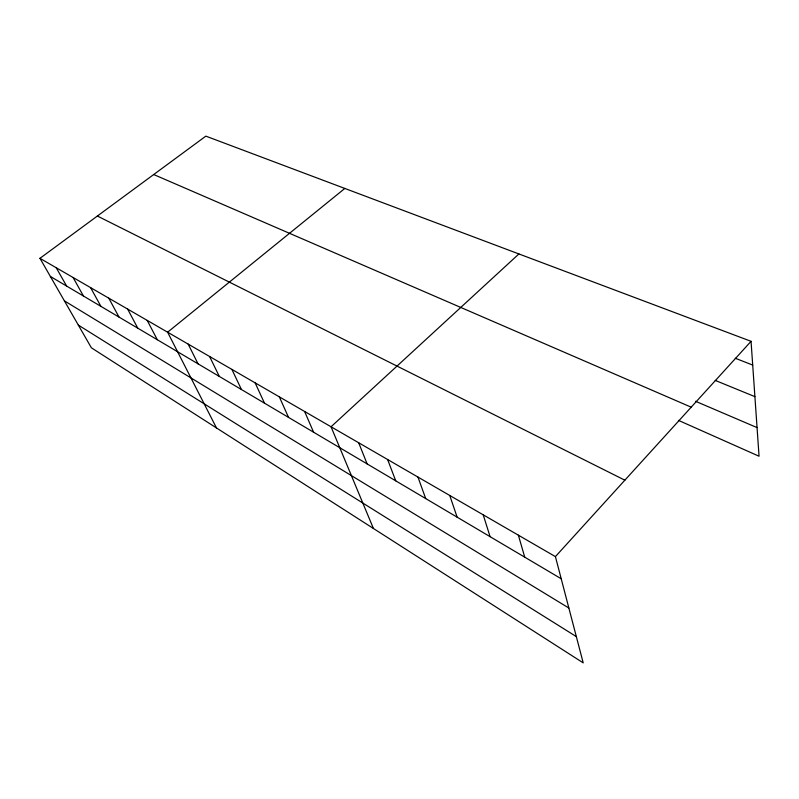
<?xml version="1.0" encoding="UTF-8"?>
<svg xmlns="http://www.w3.org/2000/svg" width="799" height="799" viewBox="0 0 799 799"><rect width="100%" height="100%" fill="white"/><g stroke="black" fill="none" stroke-linecap="round" stroke-linejoin="round"><path stroke-width="1.2" d="M555.415 556.613L751.05 341.313L205.842 136.14L39.95 258.327L91.386 347.805L583.2 662.86L555.415 556.613L39.95 258.327M518.901 253.952L331.046 426.776L373.413 528.469M344.828 188.444L167.61 332.204L216.479 427.934M735.28 358.262L752.708 365.063M715.215 380.394L754.905 396.644M695.51 401.268L757.062 427.605M153.718 174.532L691.195 407.18M678.501 420.384L759.05 456.229L751.05 341.313M97.378 216.03L624.868 480.189M50.367 276.454L561.208 578.756M64.389 300.843L568.868 608.039M78.332 325.093L576.329 636.603M56.23 267.755L66.627 286.072M73.109 277.523L83.456 296.029M90.607 287.65L100.904 306.357M108.774 298.157L119.011 317.073M127.63 309.063L137.788 328.189M147.226 320.409L157.303 339.735M188.184 344.109L198.042 363.845M209.588 356.494L219.316 376.429M231.88 369.398L241.448 389.532M255.111 382.831L264.499 403.175M279.33 396.853L288.529 417.388M304.619 411.485L313.598 432.219M358.681 442.766L367.121 463.899M387.615 459.515L395.735 480.828M417.947 477.063L425.697 498.566M449.767 495.48L457.118 517.153M483.205 514.826L490.097 536.668M518.371 535.18L524.743 557.173"/></g></svg>
